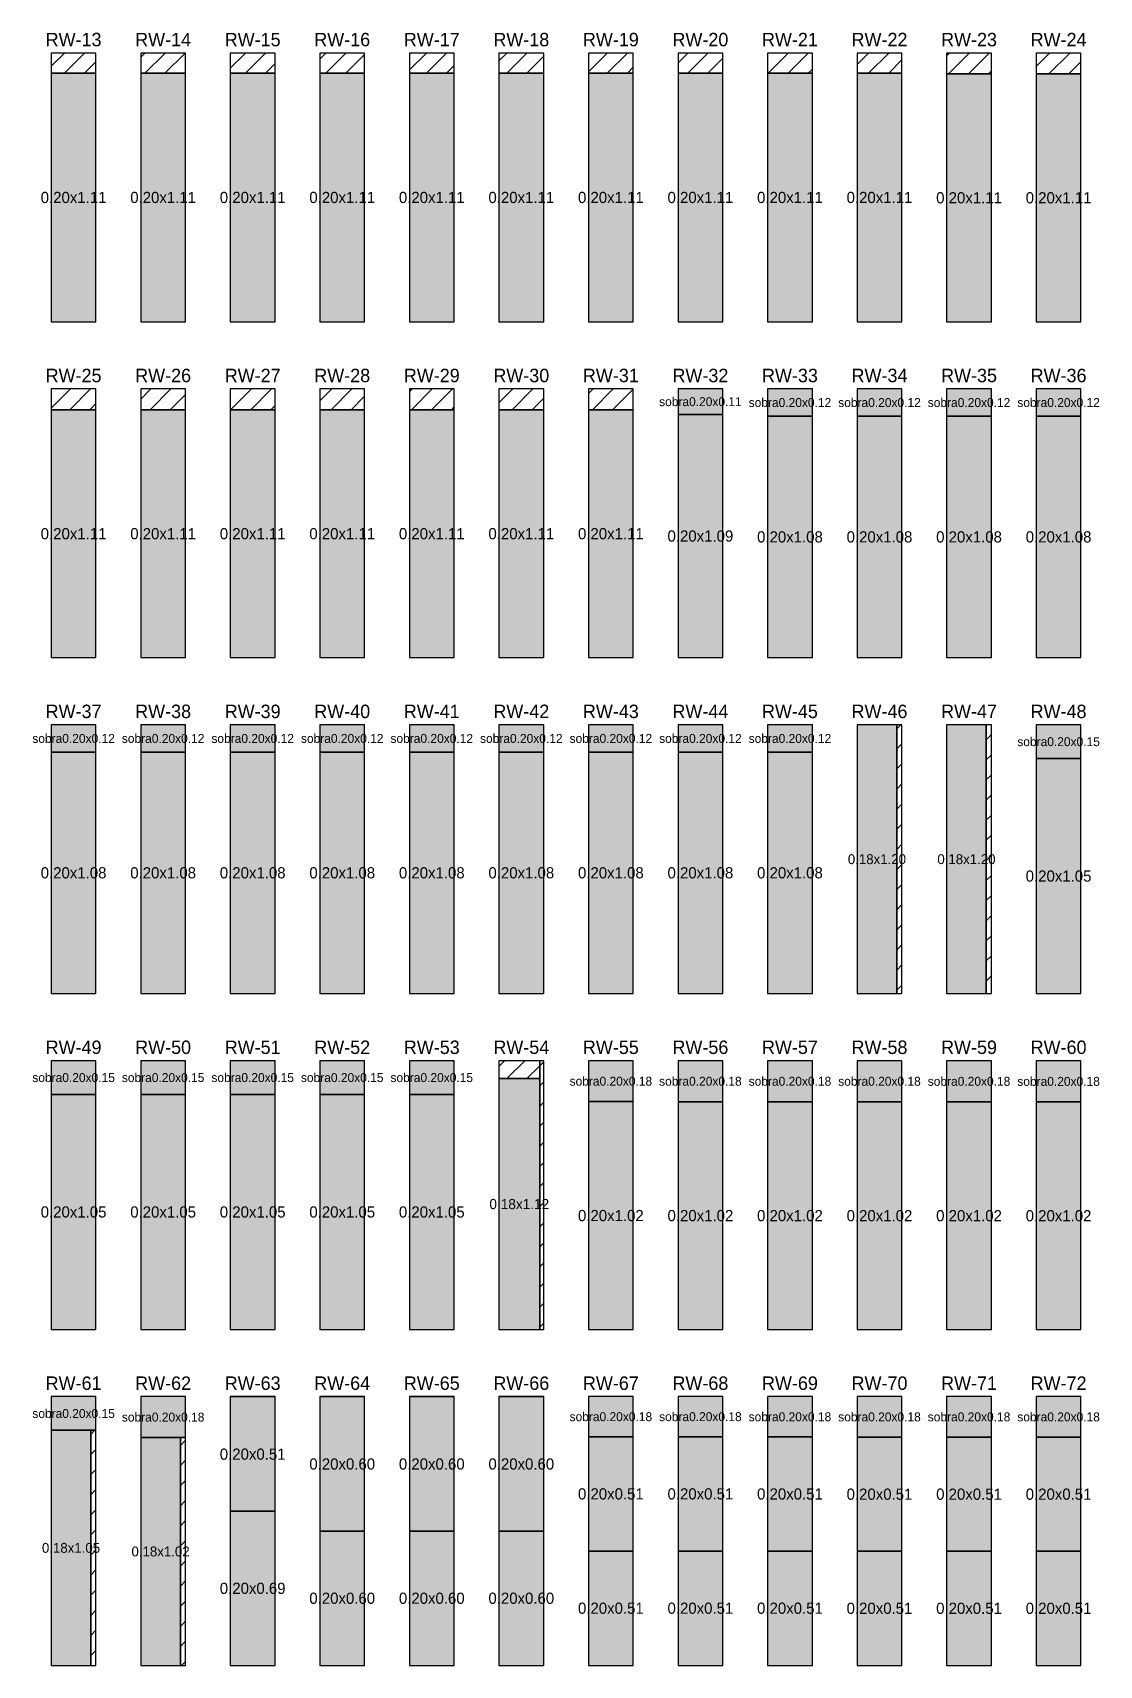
# Model space of a CAD drawing. Header units: metres. Extents: x -0.1 to 11.2, y -28.4 to 0.4.
# Drawn here: x -0.08 to 4.68, y -21.96 to -14.67 of the extents above; entities that cross this region are included whole.
import ezdxf
from ezdxf.enums import TextEntityAlignment as Align

# ---------------------------------------------------------------- set-up
doc = ezdxf.new("R2010")
doc.units = ezdxf.units.M
for name, color, linetype in [('BALDOSA', 7, 'Continuous'), ('DESPERDICIO', 1, 'Continuous'), ('PIEZA', 3, 'Continuous'), ('PIEZA_TXT', 7, 'Continuous'), ('SOBRANTE', 2, 'Continuous'), ('TITULO', 5, 'Continuous')]:
    doc.layers.add(name, color=color, linetype=linetype)

msp = doc.modelspace()

# ---------------------------------------------------------------- hatches: boundary and pattern name
at = {"layer": 'DESPERDICIO'}
h = msp.add_hatch(dxfattribs=at)
h.set_pattern_fill('ANSI31', scale=0.02)
h.paths.add_polyline_path([(0, -14.8479), (0.2, -14.8479), (0.2, -14.758), (0, -14.758)])
h = msp.add_hatch(dxfattribs=at)
h.set_pattern_fill('ANSI31', scale=0.02)
h.paths.add_polyline_path([(0.4, -14.8479), (0.6, -14.8479), (0.6, -14.758), (0.4, -14.758)])
h = msp.add_hatch(dxfattribs=at)
h.set_pattern_fill('ANSI31', scale=0.02)
h.paths.add_polyline_path([(0.8, -14.8479), (1, -14.8479), (1, -14.758), (0.8, -14.758)])
h = msp.add_hatch(dxfattribs=at)
h.set_pattern_fill('ANSI31', scale=0.02)
h.paths.add_polyline_path([(1.2, -14.8479), (1.4, -14.8479), (1.4, -14.758), (1.2, -14.758)])
h = msp.add_hatch(dxfattribs=at)
h.set_pattern_fill('ANSI31', scale=0.02)
h.paths.add_polyline_path([(1.6, -14.8479), (1.8, -14.8479), (1.8, -14.758), (1.6, -14.758)])
h = msp.add_hatch(dxfattribs=at)
h.set_pattern_fill('ANSI31', scale=0.02)
h.paths.add_polyline_path([(2, -14.8479), (2.2, -14.8479), (2.2, -14.758), (2, -14.758)])
h = msp.add_hatch(dxfattribs=at)
h.set_pattern_fill('ANSI31', scale=0.02)
h.paths.add_polyline_path([(2.4, -14.8479), (2.6, -14.8479), (2.6, -14.758), (2.4, -14.758)])
h = msp.add_hatch(dxfattribs=at)
h.set_pattern_fill('ANSI31', scale=0.02)
h.paths.add_polyline_path([(2.8, -14.8479), (3, -14.8479), (3, -14.758), (2.8, -14.758)])
h = msp.add_hatch(dxfattribs=at)
h.set_pattern_fill('ANSI31', scale=0.02)
h.paths.add_polyline_path([(3.2, -14.8479), (3.4, -14.8479), (3.4, -14.758), (3.2, -14.758)])
h = msp.add_hatch(dxfattribs=at)
h.set_pattern_fill('ANSI31', scale=0.02)
h.paths.add_polyline_path([(3.6, -14.848), (3.8, -14.848), (3.8, -14.758), (3.6, -14.758)])
h = msp.add_hatch(dxfattribs=at)
h.set_pattern_fill('ANSI31', scale=0.02)
h.paths.add_polyline_path([(4, -14.851), (4.2, -14.851), (4.2, -14.758), (4, -14.758)])
h = msp.add_hatch(dxfattribs=at)
h.set_pattern_fill('ANSI31', scale=0.02)
h.paths.add_polyline_path([(4.4, -14.851), (4.6, -14.851), (4.6, -14.758), (4.4, -14.758)])
h = msp.add_hatch(dxfattribs=at)
h.set_pattern_fill('ANSI31', scale=0.02)
h.paths.add_polyline_path([(0, -16.351), (0.2, -16.351), (0.2, -16.258), (0, -16.258)])
h = msp.add_hatch(dxfattribs=at)
h.set_pattern_fill('ANSI31', scale=0.02)
h.paths.add_polyline_path([(0.4, -16.351), (0.6, -16.351), (0.6, -16.258), (0.4, -16.258)])
h = msp.add_hatch(dxfattribs=at)
h.set_pattern_fill('ANSI31', scale=0.02)
h.paths.add_polyline_path([(0.8, -16.351), (1, -16.351), (1, -16.258), (0.8, -16.258)])
h = msp.add_hatch(dxfattribs=at)
h.set_pattern_fill('ANSI31', scale=0.02)
h.paths.add_polyline_path([(1.2, -16.351), (1.4, -16.351), (1.4, -16.258), (1.2, -16.258)])
h = msp.add_hatch(dxfattribs=at)
h.set_pattern_fill('ANSI31', scale=0.02)
h.paths.add_polyline_path([(1.6, -16.351), (1.8, -16.351), (1.8, -16.258), (1.6, -16.258)])
h = msp.add_hatch(dxfattribs=at)
h.set_pattern_fill('ANSI31', scale=0.02)
h.paths.add_polyline_path([(2, -16.351), (2.2, -16.351), (2.2, -16.258), (2, -16.258)])
h = msp.add_hatch(dxfattribs=at)
h.set_pattern_fill('ANSI31', scale=0.02)
h.paths.add_polyline_path([(2.4, -16.351), (2.6, -16.351), (2.6, -16.258), (2.4, -16.258)])
h = msp.add_hatch(dxfattribs=at)
h.set_pattern_fill('ANSI31', scale=0.02)
h.paths.add_polyline_path([(3.777, -18.958), (3.8, -18.958), (3.8, -17.758), (3.777, -17.758)])
h = msp.add_hatch(dxfattribs=at)
h.set_pattern_fill('ANSI31', scale=0.02)
h.paths.add_polyline_path([(4.177, -18.958), (4.2, -18.958), (4.2, -17.758), (4.177, -17.758)])
h = msp.add_hatch(dxfattribs=at)
h.set_pattern_fill('ANSI31', scale=0.02)
h.paths.add_polyline_path([(2, -19.338), (2.182, -19.338), (2.182, -19.258), (2, -19.258)])
h = msp.add_hatch(dxfattribs=at)
h.set_pattern_fill('ANSI31', scale=0.02)
h.paths.add_polyline_path([(2.182, -20.458), (2.2, -20.458), (2.2, -19.258), (2.182, -19.258)])
h = msp.add_hatch(dxfattribs=at)
h.set_pattern_fill('ANSI31', scale=0.02)
h.paths.add_polyline_path([(0.177, -21.958), (0.2, -21.958), (0.2, -20.9085), (0.177, -20.9085)])
h = msp.add_hatch(dxfattribs=at)
h.set_pattern_fill('ANSI31', scale=0.02)
h.paths.add_polyline_path([(0.577, -21.958), (0.6, -21.958), (0.6, -20.9407), (0.577, -20.9407)])
at = {"layer": 'PIEZA'}
h = msp.add_hatch(color=3, dxfattribs=at)
h.dxf.hatch_style = 1
h.paths.add_polyline_path([(0, -15.958), (0.2, -15.958), (0.2, -14.8479), (0, -14.8479)])
h = msp.add_hatch(color=3, dxfattribs=at)
h.dxf.hatch_style = 1
h.paths.add_polyline_path([(0.4, -15.958), (0.6, -15.958), (0.6, -14.8479), (0.4, -14.8479)])
h = msp.add_hatch(color=3, dxfattribs=at)
h.dxf.hatch_style = 1
h.paths.add_polyline_path([(0.8, -15.958), (1, -15.958), (1, -14.8479), (0.8, -14.8479)])
h = msp.add_hatch(color=3, dxfattribs=at)
h.dxf.hatch_style = 1
h.paths.add_polyline_path([(1.2, -15.958), (1.4, -15.958), (1.4, -14.8479), (1.2, -14.8479)])
h = msp.add_hatch(color=3, dxfattribs=at)
h.dxf.hatch_style = 1
h.paths.add_polyline_path([(1.6, -15.958), (1.8, -15.958), (1.8, -14.8479), (1.6, -14.8479)])
h = msp.add_hatch(color=3, dxfattribs=at)
h.dxf.hatch_style = 1
h.paths.add_polyline_path([(2, -15.958), (2.2, -15.958), (2.2, -14.8479), (2, -14.8479)])
h = msp.add_hatch(color=3, dxfattribs=at)
h.dxf.hatch_style = 1
h.paths.add_polyline_path([(2.4, -15.958), (2.6, -15.958), (2.6, -14.8479), (2.4, -14.8479)])
h = msp.add_hatch(color=3, dxfattribs=at)
h.dxf.hatch_style = 1
h.paths.add_polyline_path([(2.8, -15.958), (3, -15.958), (3, -14.8479), (2.8, -14.8479)])
h = msp.add_hatch(color=3, dxfattribs=at)
h.dxf.hatch_style = 1
h.paths.add_polyline_path([(3.2, -15.958), (3.4, -15.958), (3.4, -14.8479), (3.2, -14.8479)])
h = msp.add_hatch(color=3, dxfattribs=at)
h.dxf.hatch_style = 1
h.paths.add_polyline_path([(3.6, -15.958), (3.8, -15.958), (3.8, -14.848), (3.6, -14.848)])
h = msp.add_hatch(color=3, dxfattribs=at)
h.dxf.hatch_style = 1
h.paths.add_polyline_path([(4, -15.958), (4.2, -15.958), (4.2, -14.851), (4, -14.851)])
h = msp.add_hatch(color=3, dxfattribs=at)
h.dxf.hatch_style = 1
h.paths.add_polyline_path([(4.4, -15.958), (4.6, -15.958), (4.6, -14.851), (4.4, -14.851)])
h = msp.add_hatch(color=3, dxfattribs=at)
h.dxf.hatch_style = 1
h.paths.add_polyline_path([(0, -17.458), (0.2, -17.458), (0.2, -16.351), (0, -16.351)])
h = msp.add_hatch(color=3, dxfattribs=at)
h.dxf.hatch_style = 1
h.paths.add_polyline_path([(0.4, -17.458), (0.6, -17.458), (0.6, -16.351), (0.4, -16.351)])
h = msp.add_hatch(color=3, dxfattribs=at)
h.dxf.hatch_style = 1
h.paths.add_polyline_path([(0.8, -17.458), (1, -17.458), (1, -16.351), (0.8, -16.351)])
h = msp.add_hatch(color=3, dxfattribs=at)
h.dxf.hatch_style = 1
h.paths.add_polyline_path([(1.2, -17.458), (1.4, -17.458), (1.4, -16.351), (1.2, -16.351)])
h = msp.add_hatch(color=3, dxfattribs=at)
h.dxf.hatch_style = 1
h.paths.add_polyline_path([(1.6, -17.458), (1.8, -17.458), (1.8, -16.351), (1.6, -16.351)])
h = msp.add_hatch(color=3, dxfattribs=at)
h.dxf.hatch_style = 1
h.paths.add_polyline_path([(2, -17.458), (2.2, -17.458), (2.2, -16.351), (2, -16.351)])
h = msp.add_hatch(color=3, dxfattribs=at)
h.dxf.hatch_style = 1
h.paths.add_polyline_path([(2.4, -17.458), (2.6, -17.458), (2.6, -16.351), (2.4, -16.351)])
h = msp.add_hatch(color=3, dxfattribs=at)
h.dxf.hatch_style = 1
h.paths.add_polyline_path([(2.8, -17.458), (3, -17.458), (3, -16.372), (2.8, -16.372)])
h = msp.add_hatch(color=3, dxfattribs=at)
h.dxf.hatch_style = 1
h.paths.add_polyline_path([(3.2, -17.458), (3.4, -17.458), (3.4, -16.3796), (3.2, -16.3796)])
h = msp.add_hatch(color=3, dxfattribs=at)
h.dxf.hatch_style = 1
h.paths.add_polyline_path([(3.6, -17.458), (3.8, -17.458), (3.8, -16.3796), (3.6, -16.3796)])
h = msp.add_hatch(color=3, dxfattribs=at)
h.dxf.hatch_style = 1
h.paths.add_polyline_path([(4, -17.458), (4.2, -17.458), (4.2, -16.3796), (4, -16.3796)])
h = msp.add_hatch(color=3, dxfattribs=at)
h.dxf.hatch_style = 1
h.paths.add_polyline_path([(4.4, -17.458), (4.6, -17.458), (4.6, -16.3796), (4.4, -16.3796)])
h = msp.add_hatch(color=3, dxfattribs=at)
h.dxf.hatch_style = 1
h.paths.add_polyline_path([(3.6, -18.958), (3.777, -18.958), (3.777, -17.758), (3.6, -17.758)])
h = msp.add_hatch(color=3, dxfattribs=at)
h.dxf.hatch_style = 1
h.paths.add_polyline_path([(4, -18.958), (4.177, -18.958), (4.177, -17.758), (4, -17.758)])
h = msp.add_hatch(color=3, dxfattribs=at)
h.dxf.hatch_style = 1
h.paths.add_polyline_path([(0, -18.958), (0.2, -18.958), (0.2, -17.8796), (0, -17.8796)])
h = msp.add_hatch(color=3, dxfattribs=at)
h.dxf.hatch_style = 1
h.paths.add_polyline_path([(0.4, -18.958), (0.6, -18.958), (0.6, -17.8796), (0.4, -17.8796)])
h = msp.add_hatch(color=3, dxfattribs=at)
h.dxf.hatch_style = 1
h.paths.add_polyline_path([(0.8, -18.958), (1, -18.958), (1, -17.8796), (0.8, -17.8796)])
h = msp.add_hatch(color=3, dxfattribs=at)
h.dxf.hatch_style = 1
h.paths.add_polyline_path([(1.2, -18.958), (1.4, -18.958), (1.4, -17.8796), (1.2, -17.8796)])
h = msp.add_hatch(color=3, dxfattribs=at)
h.dxf.hatch_style = 1
h.paths.add_polyline_path([(1.6, -18.958), (1.8, -18.958), (1.8, -17.8796), (1.6, -17.8796)])
h = msp.add_hatch(color=3, dxfattribs=at)
h.dxf.hatch_style = 1
h.paths.add_polyline_path([(2, -18.958), (2.2, -18.958), (2.2, -17.8796), (2, -17.8796)])
h = msp.add_hatch(color=3, dxfattribs=at)
h.dxf.hatch_style = 1
h.paths.add_polyline_path([(2.4, -18.958), (2.6, -18.958), (2.6, -17.8796), (2.4, -17.8796)])
h = msp.add_hatch(color=3, dxfattribs=at)
h.dxf.hatch_style = 1
h.paths.add_polyline_path([(2.8, -18.958), (3, -18.958), (3, -17.8796), (2.8, -17.8796)])
h = msp.add_hatch(color=3, dxfattribs=at)
h.dxf.hatch_style = 1
h.paths.add_polyline_path([(3.2, -18.958), (3.4, -18.958), (3.4, -17.8796), (3.2, -17.8796)])
h = msp.add_hatch(color=3, dxfattribs=at)
h.dxf.hatch_style = 1
h.paths.add_polyline_path([(4.4, -18.958), (4.6, -18.958), (4.6, -17.9085), (4.4, -17.9085)])
h = msp.add_hatch(color=3, dxfattribs=at)
h.dxf.hatch_style = 1
h.paths.add_polyline_path([(2, -20.458), (2.182, -20.458), (2.182, -19.338), (2, -19.338)])
h = msp.add_hatch(color=3, dxfattribs=at)
h.dxf.hatch_style = 1
h.paths.add_polyline_path([(0, -20.458), (0.2, -20.458), (0.2, -19.4085), (0, -19.4085)])
h = msp.add_hatch(color=3, dxfattribs=at)
h.dxf.hatch_style = 1
h.paths.add_polyline_path([(0.4, -20.458), (0.6, -20.458), (0.6, -19.4085), (0.4, -19.4085)])
h = msp.add_hatch(color=3, dxfattribs=at)
h.dxf.hatch_style = 1
h.paths.add_polyline_path([(0.8, -20.458), (1, -20.458), (1, -19.4085), (0.8, -19.4085)])
h = msp.add_hatch(color=3, dxfattribs=at)
h.dxf.hatch_style = 1
h.paths.add_polyline_path([(1.2, -20.458), (1.4, -20.458), (1.4, -19.4085), (1.2, -19.4085)])
h = msp.add_hatch(color=3, dxfattribs=at)
h.dxf.hatch_style = 1
h.paths.add_polyline_path([(1.6, -20.458), (1.8, -20.458), (1.8, -19.4085), (1.6, -19.4085)])
h = msp.add_hatch(color=3, dxfattribs=at)
h.dxf.hatch_style = 1
h.paths.add_polyline_path([(2.4, -20.458), (2.6, -20.458), (2.6, -19.4408), (2.4, -19.4408)])
h = msp.add_hatch(color=3, dxfattribs=at)
h.dxf.hatch_style = 1
h.paths.add_polyline_path([(2.8, -20.458), (3, -20.458), (3, -19.4411), (2.8, -19.4411)])
h = msp.add_hatch(color=3, dxfattribs=at)
h.dxf.hatch_style = 1
h.paths.add_polyline_path([(3.2, -20.458), (3.4, -20.458), (3.4, -19.4414), (3.2, -19.4414)])
h = msp.add_hatch(color=3, dxfattribs=at)
h.dxf.hatch_style = 1
h.paths.add_polyline_path([(3.6, -20.458), (3.8, -20.458), (3.8, -19.4417), (3.6, -19.4417)])
h = msp.add_hatch(color=3, dxfattribs=at)
h.dxf.hatch_style = 1
h.paths.add_polyline_path([(4, -20.458), (4.2, -20.458), (4.2, -19.442), (4, -19.442)])
h = msp.add_hatch(color=3, dxfattribs=at)
h.dxf.hatch_style = 1
h.paths.add_polyline_path([(4.4, -20.458), (4.6, -20.458), (4.6, -19.4423), (4.4, -19.4423)])
h = msp.add_hatch(color=3, dxfattribs=at)
h.dxf.hatch_style = 1
h.paths.add_polyline_path([(0.8, -21.27), (1, -21.27), (1, -20.7595), (0.8, -20.7595)])
h = msp.add_hatch(color=3, dxfattribs=at)
h.dxf.hatch_style = 1
h.paths.add_polyline_path([(1.2, -21.3585), (1.4, -21.3585), (1.4, -20.759), (1.2, -20.759)])
h = msp.add_hatch(color=3, dxfattribs=at)
h.dxf.hatch_style = 1
h.paths.add_polyline_path([(1.6, -21.3585), (1.8, -21.3585), (1.8, -20.759), (1.6, -20.759)])
h = msp.add_hatch(color=3, dxfattribs=at)
h.dxf.hatch_style = 1
h.paths.add_polyline_path([(2, -21.3585), (2.2, -21.3585), (2.2, -20.759), (2, -20.759)])
h = msp.add_hatch(color=3, dxfattribs=at)
h.dxf.hatch_style = 1
h.paths.add_polyline_path([(0, -21.958), (0.177, -21.958), (0.177, -20.9085), (0, -20.9085)])
h = msp.add_hatch(color=3, dxfattribs=at)
h.dxf.hatch_style = 1
h.paths.add_polyline_path([(0.4, -21.958), (0.577, -21.958), (0.577, -20.9407), (0.4, -20.9407)])
h = msp.add_hatch(color=3, dxfattribs=at)
h.dxf.hatch_style = 1
h.paths.add_polyline_path([(2.4, -21.4475), (2.6, -21.4475), (2.6, -20.937), (2.4, -20.937)])
h = msp.add_hatch(color=3, dxfattribs=at)
h.dxf.hatch_style = 1
h.paths.add_polyline_path([(2.8, -21.4475), (3, -21.4475), (3, -20.937), (2.8, -20.937)])
h = msp.add_hatch(color=3, dxfattribs=at)
h.dxf.hatch_style = 1
h.paths.add_polyline_path([(3.2, -21.4475), (3.4, -21.4475), (3.4, -20.9379), (3.2, -20.9379)])
h = msp.add_hatch(color=3, dxfattribs=at)
h.dxf.hatch_style = 1
h.paths.add_polyline_path([(3.6, -21.4484), (3.8, -21.4484), (3.8, -20.9388), (3.6, -20.9388)])
h = msp.add_hatch(color=3, dxfattribs=at)
h.dxf.hatch_style = 1
h.paths.add_polyline_path([(4, -21.4484), (4.2, -21.4484), (4.2, -20.9388), (4, -20.9388)])
h = msp.add_hatch(color=3, dxfattribs=at)
h.dxf.hatch_style = 1
h.paths.add_polyline_path([(4.4, -21.4484), (4.6, -21.4484), (4.6, -20.9388), (4.4, -20.9388)])
h = msp.add_hatch(color=3, dxfattribs=at)
h.dxf.hatch_style = 1
h.paths.add_polyline_path([(0.8, -21.958), (1, -21.958), (1, -21.27), (0.8, -21.27)])
h = msp.add_hatch(color=3, dxfattribs=at)
h.dxf.hatch_style = 1
h.paths.add_polyline_path([(1.2, -21.958), (1.4, -21.958), (1.4, -21.3585), (1.2, -21.3585)])
h = msp.add_hatch(color=3, dxfattribs=at)
h.dxf.hatch_style = 1
h.paths.add_polyline_path([(1.6, -21.958), (1.8, -21.958), (1.8, -21.3585), (1.6, -21.3585)])
h = msp.add_hatch(color=3, dxfattribs=at)
h.dxf.hatch_style = 1
h.paths.add_polyline_path([(2, -21.958), (2.2, -21.958), (2.2, -21.3585), (2, -21.3585)])
h = msp.add_hatch(color=3, dxfattribs=at)
h.dxf.hatch_style = 1
h.paths.add_polyline_path([(2.4, -21.958), (2.6, -21.958), (2.6, -21.4475), (2.4, -21.4475)])
h = msp.add_hatch(color=3, dxfattribs=at)
h.dxf.hatch_style = 1
h.paths.add_polyline_path([(2.8, -21.958), (3, -21.958), (3, -21.4475), (2.8, -21.4475)])
h = msp.add_hatch(color=3, dxfattribs=at)
h.dxf.hatch_style = 1
h.paths.add_polyline_path([(3.2, -21.958), (3.4, -21.958), (3.4, -21.4475), (3.2, -21.4475)])
h = msp.add_hatch(color=3, dxfattribs=at)
h.dxf.hatch_style = 1
h.paths.add_polyline_path([(3.6, -21.958), (3.8, -21.958), (3.8, -21.4484), (3.6, -21.4484)])
h = msp.add_hatch(color=3, dxfattribs=at)
h.dxf.hatch_style = 1
h.paths.add_polyline_path([(4, -21.958), (4.2, -21.958), (4.2, -21.4484), (4, -21.4484)])
h = msp.add_hatch(color=3, dxfattribs=at)
h.dxf.hatch_style = 1
h.paths.add_polyline_path([(4.4, -21.958), (4.6, -21.958), (4.6, -21.4484), (4.4, -21.4484)])
at = {"layer": 'SOBRANTE'}
h = msp.add_hatch(color=2, dxfattribs=at)
h.dxf.hatch_style = 1
h.paths.add_polyline_path([(2.8, -16.372), (3, -16.372), (3, -16.258), (2.8, -16.258)])
h = msp.add_hatch(color=2, dxfattribs=at)
h.dxf.hatch_style = 1
h.paths.add_polyline_path([(3.2, -16.3796), (3.4, -16.3796), (3.4, -16.258), (3.2, -16.258)])
h = msp.add_hatch(color=2, dxfattribs=at)
h.dxf.hatch_style = 1
h.paths.add_polyline_path([(3.6, -16.3796), (3.8, -16.3796), (3.8, -16.258), (3.6, -16.258)])
h = msp.add_hatch(color=2, dxfattribs=at)
h.dxf.hatch_style = 1
h.paths.add_polyline_path([(4, -16.3796), (4.2, -16.3796), (4.2, -16.258), (4, -16.258)])
h = msp.add_hatch(color=2, dxfattribs=at)
h.dxf.hatch_style = 1
h.paths.add_polyline_path([(4.4, -16.3796), (4.6, -16.3796), (4.6, -16.258), (4.4, -16.258)])
h = msp.add_hatch(color=2, dxfattribs=at)
h.dxf.hatch_style = 1
h.paths.add_polyline_path([(0, -17.8796), (0.2, -17.8796), (0.2, -17.758), (0, -17.758)])
h = msp.add_hatch(color=2, dxfattribs=at)
h.dxf.hatch_style = 1
h.paths.add_polyline_path([(0.4, -17.8796), (0.6, -17.8796), (0.6, -17.758), (0.4, -17.758)])
h = msp.add_hatch(color=2, dxfattribs=at)
h.dxf.hatch_style = 1
h.paths.add_polyline_path([(0.8, -17.8796), (1, -17.8796), (1, -17.758), (0.8, -17.758)])
h = msp.add_hatch(color=2, dxfattribs=at)
h.dxf.hatch_style = 1
h.paths.add_polyline_path([(1.2, -17.8796), (1.4, -17.8796), (1.4, -17.758), (1.2, -17.758)])
h = msp.add_hatch(color=2, dxfattribs=at)
h.dxf.hatch_style = 1
h.paths.add_polyline_path([(1.6, -17.8796), (1.8, -17.8796), (1.8, -17.758), (1.6, -17.758)])
h = msp.add_hatch(color=2, dxfattribs=at)
h.dxf.hatch_style = 1
h.paths.add_polyline_path([(2, -17.8796), (2.2, -17.8796), (2.2, -17.758), (2, -17.758)])
h = msp.add_hatch(color=2, dxfattribs=at)
h.dxf.hatch_style = 1
h.paths.add_polyline_path([(2.4, -17.8796), (2.6, -17.8796), (2.6, -17.758), (2.4, -17.758)])
h = msp.add_hatch(color=2, dxfattribs=at)
h.dxf.hatch_style = 1
h.paths.add_polyline_path([(2.8, -17.8796), (3, -17.8796), (3, -17.758), (2.8, -17.758)])
h = msp.add_hatch(color=2, dxfattribs=at)
h.dxf.hatch_style = 1
h.paths.add_polyline_path([(3.2, -17.8796), (3.4, -17.8796), (3.4, -17.758), (3.2, -17.758)])
h = msp.add_hatch(color=2, dxfattribs=at)
h.dxf.hatch_style = 1
h.paths.add_polyline_path([(4.4, -17.9085), (4.6, -17.9085), (4.6, -17.758), (4.4, -17.758)])
h = msp.add_hatch(color=2, dxfattribs=at)
h.dxf.hatch_style = 1
h.paths.add_polyline_path([(0, -19.4085), (0.2, -19.4085), (0.2, -19.258), (0, -19.258)])
h = msp.add_hatch(color=2, dxfattribs=at)
h.dxf.hatch_style = 1
h.paths.add_polyline_path([(0.4, -19.4085), (0.6, -19.4085), (0.6, -19.258), (0.4, -19.258)])
h = msp.add_hatch(color=2, dxfattribs=at)
h.dxf.hatch_style = 1
h.paths.add_polyline_path([(0.8, -19.4085), (1, -19.4085), (1, -19.258), (0.8, -19.258)])
h = msp.add_hatch(color=2, dxfattribs=at)
h.dxf.hatch_style = 1
h.paths.add_polyline_path([(1.2, -19.4085), (1.4, -19.4085), (1.4, -19.258), (1.2, -19.258)])
h = msp.add_hatch(color=2, dxfattribs=at)
h.dxf.hatch_style = 1
h.paths.add_polyline_path([(1.6, -19.4085), (1.8, -19.4085), (1.8, -19.258), (1.6, -19.258)])
h = msp.add_hatch(color=2, dxfattribs=at)
h.dxf.hatch_style = 1
h.paths.add_polyline_path([(2.4, -19.4408), (2.6, -19.4408), (2.6, -19.258), (2.4, -19.258)])
h = msp.add_hatch(color=2, dxfattribs=at)
h.dxf.hatch_style = 1
h.paths.add_polyline_path([(2.8, -19.4411), (3, -19.4411), (3, -19.258), (2.8, -19.258)])
h = msp.add_hatch(color=2, dxfattribs=at)
h.dxf.hatch_style = 1
h.paths.add_polyline_path([(3.2, -19.4414), (3.4, -19.4414), (3.4, -19.258), (3.2, -19.258)])
h = msp.add_hatch(color=2, dxfattribs=at)
h.dxf.hatch_style = 1
h.paths.add_polyline_path([(3.6, -19.4417), (3.8, -19.4417), (3.8, -19.258), (3.6, -19.258)])
h = msp.add_hatch(color=2, dxfattribs=at)
h.dxf.hatch_style = 1
h.paths.add_polyline_path([(4, -19.442), (4.2, -19.442), (4.2, -19.258), (4, -19.258)])
h = msp.add_hatch(color=2, dxfattribs=at)
h.dxf.hatch_style = 1
h.paths.add_polyline_path([(4.4, -19.4423), (4.6, -19.4423), (4.6, -19.258), (4.4, -19.258)])
h = msp.add_hatch(color=2, dxfattribs=at)
h.dxf.hatch_style = 1
h.paths.add_polyline_path([(0, -20.9085), (0.2, -20.9085), (0.2, -20.758), (0, -20.758)])
h = msp.add_hatch(color=2, dxfattribs=at)
h.dxf.hatch_style = 1
h.paths.add_polyline_path([(0.4, -20.9407), (0.6, -20.9407), (0.6, -20.758), (0.4, -20.758)])
h = msp.add_hatch(color=2, dxfattribs=at)
h.dxf.hatch_style = 1
h.paths.add_polyline_path([(2.4, -20.937), (2.6, -20.937), (2.6, -20.758), (2.4, -20.758)])
h = msp.add_hatch(color=2, dxfattribs=at)
h.dxf.hatch_style = 1
h.paths.add_polyline_path([(2.8, -20.937), (3, -20.937), (3, -20.758), (2.8, -20.758)])
h = msp.add_hatch(color=2, dxfattribs=at)
h.dxf.hatch_style = 1
h.paths.add_polyline_path([(3.2, -20.9379), (3.4, -20.9379), (3.4, -20.758), (3.2, -20.758)])
h = msp.add_hatch(color=2, dxfattribs=at)
h.dxf.hatch_style = 1
h.paths.add_polyline_path([(3.6, -20.9388), (3.8, -20.9388), (3.8, -20.758), (3.6, -20.758)])
h = msp.add_hatch(color=2, dxfattribs=at)
h.dxf.hatch_style = 1
h.paths.add_polyline_path([(4, -20.9388), (4.2, -20.9388), (4.2, -20.758), (4, -20.758)])
h = msp.add_hatch(color=2, dxfattribs=at)
h.dxf.hatch_style = 1
h.paths.add_polyline_path([(4.4, -20.9388), (4.6, -20.9388), (4.6, -20.758), (4.4, -20.758)])

# ---------------------------------------------------------------- linework, layer by layer
at = {"layer": 'BALDOSA'}
for points in [[(0, -15.958), (0.2, -15.958), (0.2, -14.758), (0, -14.758)], [(0.4, -15.958), (0.6, -15.958), (0.6, -14.758), (0.4, -14.758)], [(0.8, -15.958), (1, -15.958), (1, -14.758), (0.8, -14.758)], [(1.2, -15.958), (1.4, -15.958), (1.4, -14.758), (1.2, -14.758)], [(1.6, -15.958), (1.8, -15.958), (1.8, -14.758), (1.6, -14.758)], [(2, -15.958), (2.2, -15.958), (2.2, -14.758), (2, -14.758)], [(2.4, -15.958), (2.6, -15.958), (2.6, -14.758), (2.4, -14.758)], [(2.8, -15.958), (3, -15.958), (3, -14.758), (2.8, -14.758)], [(3.2, -15.958), (3.4, -15.958), (3.4, -14.758), (3.2, -14.758)], [(3.6, -15.958), (3.8, -15.958), (3.8, -14.758), (3.6, -14.758)], [(4, -15.958), (4.2, -15.958), (4.2, -14.758), (4, -14.758)], [(4.4, -15.958), (4.6, -15.958), (4.6, -14.758), (4.4, -14.758)], [(0, -17.458), (0.2, -17.458), (0.2, -16.258), (0, -16.258)], [(0.4, -17.458), (0.6, -17.458), (0.6, -16.258), (0.4, -16.258)], [(0.8, -17.458), (1, -17.458), (1, -16.258), (0.8, -16.258)], [(1.2, -17.458), (1.4, -17.458), (1.4, -16.258), (1.2, -16.258)], [(1.6, -17.458), (1.8, -17.458), (1.8, -16.258), (1.6, -16.258)], [(2, -17.458), (2.2, -17.458), (2.2, -16.258), (2, -16.258)], [(2.4, -17.458), (2.6, -17.458), (2.6, -16.258), (2.4, -16.258)], [(2.8, -17.458), (3, -17.458), (3, -16.258), (2.8, -16.258)], [(3.2, -17.458), (3.4, -17.458), (3.4, -16.258), (3.2, -16.258)], [(3.6, -17.458), (3.8, -17.458), (3.8, -16.258), (3.6, -16.258)], [(4, -17.458), (4.2, -17.458), (4.2, -16.258), (4, -16.258)], [(4.4, -17.458), (4.6, -17.458), (4.6, -16.258), (4.4, -16.258)], [(0, -18.958), (0.2, -18.958), (0.2, -17.758), (0, -17.758)], [(0.4, -18.958), (0.6, -18.958), (0.6, -17.758), (0.4, -17.758)], [(0.8, -18.958), (1, -18.958), (1, -17.758), (0.8, -17.758)], [(1.2, -18.958), (1.4, -18.958), (1.4, -17.758), (1.2, -17.758)], [(1.6, -18.958), (1.8, -18.958), (1.8, -17.758), (1.6, -17.758)], [(2, -18.958), (2.2, -18.958), (2.2, -17.758), (2, -17.758)], [(2.4, -18.958), (2.6, -18.958), (2.6, -17.758), (2.4, -17.758)], [(2.8, -18.958), (3, -18.958), (3, -17.758), (2.8, -17.758)], [(3.2, -18.958), (3.4, -18.958), (3.4, -17.758), (3.2, -17.758)], [(3.6, -18.958), (3.8, -18.958), (3.8, -17.758), (3.6, -17.758)], [(4, -18.958), (4.2, -18.958), (4.2, -17.758), (4, -17.758)], [(4.4, -18.958), (4.6, -18.958), (4.6, -17.758), (4.4, -17.758)], [(0, -20.458), (0.2, -20.458), (0.2, -19.258), (0, -19.258)], [(0.4, -20.458), (0.6, -20.458), (0.6, -19.258), (0.4, -19.258)], [(0.8, -20.458), (1, -20.458), (1, -19.258), (0.8, -19.258)], [(1.2, -20.458), (1.4, -20.458), (1.4, -19.258), (1.2, -19.258)], [(1.6, -20.458), (1.8, -20.458), (1.8, -19.258), (1.6, -19.258)], [(2, -20.458), (2.2, -20.458), (2.2, -19.258), (2, -19.258)], [(2.4, -20.458), (2.6, -20.458), (2.6, -19.258), (2.4, -19.258)], [(2.8, -20.458), (3, -20.458), (3, -19.258), (2.8, -19.258)], [(3.2, -20.458), (3.4, -20.458), (3.4, -19.258), (3.2, -19.258)], [(3.6, -20.458), (3.8, -20.458), (3.8, -19.258), (3.6, -19.258)], [(4, -20.458), (4.2, -20.458), (4.2, -19.258), (4, -19.258)], [(4.4, -20.458), (4.6, -20.458), (4.6, -19.258), (4.4, -19.258)], [(0, -21.958), (0.2, -21.958), (0.2, -20.758), (0, -20.758)], [(0.4, -21.958), (0.6, -21.958), (0.6, -20.758), (0.4, -20.758)], [(0.8, -21.958), (1, -21.958), (1, -20.758), (0.8, -20.758)], [(1.2, -21.958), (1.4, -21.958), (1.4, -20.758), (1.2, -20.758)], [(1.6, -21.958), (1.8, -21.958), (1.8, -20.758), (1.6, -20.758)], [(2, -21.958), (2.2, -21.958), (2.2, -20.758), (2, -20.758)], [(2.4, -21.958), (2.6, -21.958), (2.6, -20.758), (2.4, -20.758)], [(2.8, -21.958), (3, -21.958), (3, -20.758), (2.8, -20.758)], [(3.2, -21.958), (3.4, -21.958), (3.4, -20.758), (3.2, -20.758)], [(3.6, -21.958), (3.8, -21.958), (3.8, -20.758), (3.6, -20.758)], [(4, -21.958), (4.2, -21.958), (4.2, -20.758), (4, -20.758)], [(4.4, -21.958), (4.6, -21.958), (4.6, -20.758), (4.4, -20.758)]]:
    msp.add_lwpolyline(points, close=True, dxfattribs=at)
at = {"layer": 'DESPERDICIO'}
for points in [[(0, -14.8479), (0.2, -14.8479), (0.2, -14.758), (0, -14.758)], [(0.4, -14.8479), (0.6, -14.8479), (0.6, -14.758), (0.4, -14.758)], [(0.8, -14.8479), (1, -14.8479), (1, -14.758), (0.8, -14.758)], [(1.2, -14.8479), (1.4, -14.8479), (1.4, -14.758), (1.2, -14.758)], [(1.6, -14.8479), (1.8, -14.8479), (1.8, -14.758), (1.6, -14.758)], [(2, -14.8479), (2.2, -14.8479), (2.2, -14.758), (2, -14.758)], [(2.4, -14.8479), (2.6, -14.8479), (2.6, -14.758), (2.4, -14.758)], [(2.8, -14.8479), (3, -14.8479), (3, -14.758), (2.8, -14.758)], [(3.2, -14.8479), (3.4, -14.8479), (3.4, -14.758), (3.2, -14.758)], [(3.6, -14.848), (3.8, -14.848), (3.8, -14.758), (3.6, -14.758)], [(4, -14.851), (4.2, -14.851), (4.2, -14.758), (4, -14.758)], [(4.4, -14.851), (4.6, -14.851), (4.6, -14.758), (4.4, -14.758)], [(0, -16.351), (0.2, -16.351), (0.2, -16.258), (0, -16.258)], [(0.4, -16.351), (0.6, -16.351), (0.6, -16.258), (0.4, -16.258)], [(0.8, -16.351), (1, -16.351), (1, -16.258), (0.8, -16.258)], [(1.2, -16.351), (1.4, -16.351), (1.4, -16.258), (1.2, -16.258)], [(1.6, -16.351), (1.8, -16.351), (1.8, -16.258), (1.6, -16.258)], [(2, -16.351), (2.2, -16.351), (2.2, -16.258), (2, -16.258)], [(2.4, -16.351), (2.6, -16.351), (2.6, -16.258), (2.4, -16.258)], [(3.777, -18.958), (3.8, -18.958), (3.8, -17.758), (3.777, -17.758)], [(4.177, -18.958), (4.2, -18.958), (4.2, -17.758), (4.177, -17.758)], [(2, -19.338), (2.182, -19.338), (2.182, -19.258), (2, -19.258)], [(2.182, -20.458), (2.2, -20.458), (2.2, -19.258), (2.182, -19.258)], [(0.177, -21.958), (0.2, -21.958), (0.2, -20.9085), (0.177, -20.9085)], [(0.577, -21.958), (0.6, -21.958), (0.6, -20.9407), (0.577, -20.9407)]]:
    msp.add_lwpolyline(points, close=True, dxfattribs=at)
at = {"layer": 'PIEZA'}
for points in [[(0, -15.958), (0.2, -15.958), (0.2, -14.8479), (0, -14.8479)], [(0.4, -15.958), (0.6, -15.958), (0.6, -14.8479), (0.4, -14.8479)], [(0.8, -15.958), (1, -15.958), (1, -14.8479), (0.8, -14.8479)], [(1.2, -15.958), (1.4, -15.958), (1.4, -14.8479), (1.2, -14.8479)], [(1.6, -15.958), (1.8, -15.958), (1.8, -14.8479), (1.6, -14.8479)], [(2, -15.958), (2.2, -15.958), (2.2, -14.8479), (2, -14.8479)], [(2.4, -15.958), (2.6, -15.958), (2.6, -14.8479), (2.4, -14.8479)], [(2.8, -15.958), (3, -15.958), (3, -14.8479), (2.8, -14.8479)], [(3.2, -15.958), (3.4, -15.958), (3.4, -14.8479), (3.2, -14.8479)], [(3.6, -15.958), (3.8, -15.958), (3.8, -14.848), (3.6, -14.848)], [(4, -15.958), (4.2, -15.958), (4.2, -14.851), (4, -14.851)], [(4.4, -15.958), (4.6, -15.958), (4.6, -14.851), (4.4, -14.851)], [(0, -17.458), (0.2, -17.458), (0.2, -16.351), (0, -16.351)], [(0.4, -17.458), (0.6, -17.458), (0.6, -16.351), (0.4, -16.351)], [(0.8, -17.458), (1, -17.458), (1, -16.351), (0.8, -16.351)], [(1.2, -17.458), (1.4, -17.458), (1.4, -16.351), (1.2, -16.351)], [(1.6, -17.458), (1.8, -17.458), (1.8, -16.351), (1.6, -16.351)], [(2, -17.458), (2.2, -17.458), (2.2, -16.351), (2, -16.351)], [(2.4, -17.458), (2.6, -17.458), (2.6, -16.351), (2.4, -16.351)], [(2.8, -17.458), (3, -17.458), (3, -16.372), (2.8, -16.372)], [(3.2, -17.458), (3.4, -17.458), (3.4, -16.3796), (3.2, -16.3796)], [(3.6, -17.458), (3.8, -17.458), (3.8, -16.3796), (3.6, -16.3796)], [(4, -17.458), (4.2, -17.458), (4.2, -16.3796), (4, -16.3796)], [(4.4, -17.458), (4.6, -17.458), (4.6, -16.3796), (4.4, -16.3796)], [(3.6, -18.958), (3.777, -18.958), (3.777, -17.758), (3.6, -17.758)], [(4, -18.958), (4.177, -18.958), (4.177, -17.758), (4, -17.758)], [(0, -18.958), (0.2, -18.958), (0.2, -17.8796), (0, -17.8796)], [(0.4, -18.958), (0.6, -18.958), (0.6, -17.8796), (0.4, -17.8796)], [(0.8, -18.958), (1, -18.958), (1, -17.8796), (0.8, -17.8796)], [(1.2, -18.958), (1.4, -18.958), (1.4, -17.8796), (1.2, -17.8796)], [(1.6, -18.958), (1.8, -18.958), (1.8, -17.8796), (1.6, -17.8796)], [(2, -18.958), (2.2, -18.958), (2.2, -17.8796), (2, -17.8796)], [(2.4, -18.958), (2.6, -18.958), (2.6, -17.8796), (2.4, -17.8796)], [(2.8, -18.958), (3, -18.958), (3, -17.8796), (2.8, -17.8796)], [(3.2, -18.958), (3.4, -18.958), (3.4, -17.8796), (3.2, -17.8796)], [(4.4, -18.958), (4.6, -18.958), (4.6, -17.9085), (4.4, -17.9085)], [(2, -20.458), (2.182, -20.458), (2.182, -19.338), (2, -19.338)], [(0, -20.458), (0.2, -20.458), (0.2, -19.4085), (0, -19.4085)], [(0.4, -20.458), (0.6, -20.458), (0.6, -19.4085), (0.4, -19.4085)], [(0.8, -20.458), (1, -20.458), (1, -19.4085), (0.8, -19.4085)], [(1.2, -20.458), (1.4, -20.458), (1.4, -19.4085), (1.2, -19.4085)], [(1.6, -20.458), (1.8, -20.458), (1.8, -19.4085), (1.6, -19.4085)], [(2.4, -20.458), (2.6, -20.458), (2.6, -19.4408), (2.4, -19.4408)], [(2.8, -20.458), (3, -20.458), (3, -19.4411), (2.8, -19.4411)], [(3.2, -20.458), (3.4, -20.458), (3.4, -19.4414), (3.2, -19.4414)], [(3.6, -20.458), (3.8, -20.458), (3.8, -19.4417), (3.6, -19.4417)], [(4, -20.458), (4.2, -20.458), (4.2, -19.442), (4, -19.442)], [(4.4, -20.458), (4.6, -20.458), (4.6, -19.4423), (4.4, -19.4423)], [(0.8, -21.27), (1, -21.27), (1, -20.7595), (0.8, -20.7595)], [(1.2, -21.3585), (1.4, -21.3585), (1.4, -20.759), (1.2, -20.759)], [(1.6, -21.3585), (1.8, -21.3585), (1.8, -20.759), (1.6, -20.759)], [(2, -21.3585), (2.2, -21.3585), (2.2, -20.759), (2, -20.759)], [(0, -21.958), (0.177, -21.958), (0.177, -20.9085), (0, -20.9085)], [(0.4, -21.958), (0.577, -21.958), (0.577, -20.9407), (0.4, -20.9407)], [(2.4, -21.4475), (2.6, -21.4475), (2.6, -20.937), (2.4, -20.937)], [(2.8, -21.4475), (3, -21.4475), (3, -20.937), (2.8, -20.937)], [(3.2, -21.4475), (3.4, -21.4475), (3.4, -20.9379), (3.2, -20.9379)], [(3.6, -21.4484), (3.8, -21.4484), (3.8, -20.9388), (3.6, -20.9388)], [(4, -21.4484), (4.2, -21.4484), (4.2, -20.9388), (4, -20.9388)], [(4.4, -21.4484), (4.6, -21.4484), (4.6, -20.9388), (4.4, -20.9388)], [(0.8, -21.958), (1, -21.958), (1, -21.27), (0.8, -21.27)], [(1.2, -21.958), (1.4, -21.958), (1.4, -21.3585), (1.2, -21.3585)], [(1.6, -21.958), (1.8, -21.958), (1.8, -21.3585), (1.6, -21.3585)], [(2, -21.958), (2.2, -21.958), (2.2, -21.3585), (2, -21.3585)], [(2.4, -21.958), (2.6, -21.958), (2.6, -21.4475), (2.4, -21.4475)], [(2.8, -21.958), (3, -21.958), (3, -21.4475), (2.8, -21.4475)], [(3.2, -21.958), (3.4, -21.958), (3.4, -21.4475), (3.2, -21.4475)], [(3.6, -21.958), (3.8, -21.958), (3.8, -21.4484), (3.6, -21.4484)], [(4, -21.958), (4.2, -21.958), (4.2, -21.4484), (4, -21.4484)], [(4.4, -21.958), (4.6, -21.958), (4.6, -21.4484), (4.4, -21.4484)]]:
    msp.add_lwpolyline(points, close=True, dxfattribs=at)
at = {"layer": 'SOBRANTE'}
for points in [[(2.8, -16.372), (3, -16.372), (3, -16.258), (2.8, -16.258)], [(3.2, -16.3796), (3.4, -16.3796), (3.4, -16.258), (3.2, -16.258)], [(3.6, -16.3796), (3.8, -16.3796), (3.8, -16.258), (3.6, -16.258)], [(4, -16.3796), (4.2, -16.3796), (4.2, -16.258), (4, -16.258)], [(4.4, -16.3796), (4.6, -16.3796), (4.6, -16.258), (4.4, -16.258)], [(0, -17.8796), (0.2, -17.8796), (0.2, -17.758), (0, -17.758)], [(0.4, -17.8796), (0.6, -17.8796), (0.6, -17.758), (0.4, -17.758)], [(0.8, -17.8796), (1, -17.8796), (1, -17.758), (0.8, -17.758)], [(1.2, -17.8796), (1.4, -17.8796), (1.4, -17.758), (1.2, -17.758)], [(1.6, -17.8796), (1.8, -17.8796), (1.8, -17.758), (1.6, -17.758)], [(2, -17.8796), (2.2, -17.8796), (2.2, -17.758), (2, -17.758)], [(2.4, -17.8796), (2.6, -17.8796), (2.6, -17.758), (2.4, -17.758)], [(2.8, -17.8796), (3, -17.8796), (3, -17.758), (2.8, -17.758)], [(3.2, -17.8796), (3.4, -17.8796), (3.4, -17.758), (3.2, -17.758)], [(4.4, -17.9085), (4.6, -17.9085), (4.6, -17.758), (4.4, -17.758)], [(0, -19.4085), (0.2, -19.4085), (0.2, -19.258), (0, -19.258)], [(0.4, -19.4085), (0.6, -19.4085), (0.6, -19.258), (0.4, -19.258)], [(0.8, -19.4085), (1, -19.4085), (1, -19.258), (0.8, -19.258)], [(1.2, -19.4085), (1.4, -19.4085), (1.4, -19.258), (1.2, -19.258)], [(1.6, -19.4085), (1.8, -19.4085), (1.8, -19.258), (1.6, -19.258)], [(2.4, -19.4408), (2.6, -19.4408), (2.6, -19.258), (2.4, -19.258)], [(2.8, -19.4411), (3, -19.4411), (3, -19.258), (2.8, -19.258)], [(3.2, -19.4414), (3.4, -19.4414), (3.4, -19.258), (3.2, -19.258)], [(3.6, -19.4417), (3.8, -19.4417), (3.8, -19.258), (3.6, -19.258)], [(4, -19.442), (4.2, -19.442), (4.2, -19.258), (4, -19.258)], [(4.4, -19.4423), (4.6, -19.4423), (4.6, -19.258), (4.4, -19.258)], [(0, -20.9085), (0.2, -20.9085), (0.2, -20.758), (0, -20.758)], [(0.4, -20.9407), (0.6, -20.9407), (0.6, -20.758), (0.4, -20.758)], [(2.4, -20.937), (2.6, -20.937), (2.6, -20.758), (2.4, -20.758)], [(2.8, -20.937), (3, -20.937), (3, -20.758), (2.8, -20.758)], [(3.2, -20.9379), (3.4, -20.9379), (3.4, -20.758), (3.2, -20.758)], [(3.6, -20.9388), (3.8, -20.9388), (3.8, -20.758), (3.6, -20.758)], [(4, -20.9388), (4.2, -20.9388), (4.2, -20.758), (4, -20.758)], [(4.4, -20.9388), (4.6, -20.9388), (4.6, -20.758), (4.4, -20.758)]]:
    msp.add_lwpolyline(points, close=True, dxfattribs=at)

# ---------------------------------------------------------------- texts
at = {"layer": 'PIEZA_TXT'}
for s, height, p in [('0.20x1.11', 0.05, (0.1, -15.403)), ('0.20x1.11', 0.05, (0.5, -15.403)), ('0.20x1.11', 0.05, (0.9, -15.403)), ('0.20x1.11', 0.05, (1.3, -15.403)), ('0.20x1.11', 0.05, (1.7, -15.403)), ('0.20x1.11', 0.05, (2.1, -15.403)), ('0.20x1.11', 0.05, (2.5, -15.403)), ('0.20x1.11', 0.05, (2.9, -15.403)), ('0.20x1.11', 0.05, (3.3, -15.403)), ('0.20x1.11', 0.05, (3.7, -15.403)), ('0.20x1.11', 0.05, (4.1, -15.4045)), ('0.20x1.11', 0.05, (4.5, -15.4045)), ('sobra0.20x0.11', 0.04, (2.9, -16.315)), ('sobra0.20x0.12', 0.04, (3.3, -16.3188)), ('sobra0.20x0.12', 0.04, (3.7, -16.3188)), ('sobra0.20x0.12', 0.04, (4.1, -16.3188)), ('sobra0.20x0.12', 0.04, (4.5, -16.3188)), ('0.20x1.11', 0.05, (0.1, -16.9045)), ('0.20x1.11', 0.05, (0.5, -16.9045)), ('0.20x1.11', 0.05, (0.9, -16.9045)), ('0.20x1.11', 0.05, (1.3, -16.9045)), ('0.20x1.11', 0.05, (1.7, -16.9045)), ('0.20x1.11', 0.05, (2.1, -16.9045)), ('0.20x1.11', 0.05, (2.5, -16.9045)), ('0.20x1.09', 0.05, (2.9, -16.915)), ('0.20x1.08', 0.05, (3.3, -16.9188)), ('0.20x1.08', 0.05, (3.7, -16.9188)), ('0.20x1.08', 0.05, (4.1, -16.9188)), ('0.20x1.08', 0.05, (4.5, -16.9188)), ('sobra0.20x0.12', 0.04, (0.1, -17.8188)), ('sobra0.20x0.12', 0.04, (0.5, -17.8188)), ('sobra0.20x0.12', 0.04, (0.9, -17.8188)), ('sobra0.20x0.12', 0.04, (1.3, -17.8188)), ('sobra0.20x0.12', 0.04, (1.7, -17.8188)), ('sobra0.20x0.12', 0.04, (2.1, -17.8188)), ('sobra0.20x0.12', 0.04, (2.5, -17.8188)), ('sobra0.20x0.12', 0.04, (2.9, -17.8188)), ('sobra0.20x0.12', 0.04, (3.3, -17.8188)), ('sobra0.20x0.15', 0.04, (4.5, -17.8333)), ('0.18x1.20', 0.04425, (3.6885, -18.358)), ('0.18x1.20', 0.04425, (4.0885, -18.358)), ('0.20x1.08', 0.05, (0.1, -18.4188)), ('0.20x1.08', 0.05, (0.5, -18.4188)), ('0.20x1.08', 0.05, (0.9, -18.4188)), ('0.20x1.08', 0.05, (1.3, -18.4188)), ('0.20x1.08', 0.05, (1.7, -18.4188)), ('0.20x1.08', 0.05, (2.1, -18.4188)), ('0.20x1.08', 0.05, (2.5, -18.4188)), ('0.20x1.08', 0.05, (2.9, -18.4188)), ('0.20x1.08', 0.05, (3.3, -18.4188)), ('0.20x1.05', 0.05, (4.5, -18.4333)), ('sobra0.20x0.15', 0.04, (0.1, -19.3333)), ('sobra0.20x0.15', 0.04, (0.5, -19.3333)), ('sobra0.20x0.15', 0.04, (0.9, -19.3333)), ('sobra0.20x0.15', 0.04, (1.3, -19.3333)), ('sobra0.20x0.15', 0.04, (1.7, -19.3333)), ('sobra0.20x0.18', 0.04, (2.5, -19.3494)), ('sobra0.20x0.18', 0.04, (2.9, -19.3496)), ('sobra0.20x0.18', 0.04, (3.3, -19.3497)), ('sobra0.20x0.18', 0.04, (3.7, -19.3498)), ('sobra0.20x0.18', 0.04, (4.1, -19.35)), ('sobra0.20x0.18', 0.04, (4.5, -19.3502)), ('0.18x1.12', 0.0455, (2.091, -19.898)), ('0.20x1.05', 0.05, (0.1, -19.9333)), ('0.20x1.05', 0.05, (0.5, -19.9333)), ('0.20x1.05', 0.05, (0.9, -19.9333)), ('0.20x1.05', 0.05, (1.3, -19.9333)), ('0.20x1.05', 0.05, (1.7, -19.9333)), ('0.20x1.02', 0.05, (2.5, -19.9494)), ('0.20x1.02', 0.05, (2.9, -19.9496)), ('0.20x1.02', 0.05, (3.3, -19.9497)), ('0.20x1.02', 0.05, (3.7, -19.9499)), ('0.20x1.02', 0.05, (4.1, -19.95)), ('0.20x1.02', 0.05, (4.5, -19.9502)), ('sobra0.20x0.15', 0.04, (0.1, -20.8333)), ('sobra0.20x0.18', 0.04, (0.5, -20.8494)), ('sobra0.20x0.18', 0.04, (2.5, -20.8475)), ('sobra0.20x0.18', 0.04, (2.9, -20.8475)), ('sobra0.20x0.18', 0.04, (3.3, -20.848)), ('sobra0.20x0.18', 0.04, (3.7, -20.8484)), ('sobra0.20x0.18', 0.04, (4.1, -20.8484)), ('sobra0.20x0.18', 0.04, (4.5, -20.8484)), ('0.20x0.51', 0.05, (0.9, -21.0148)), ('0.20x0.60', 0.05, (1.3, -21.0588)), ('0.20x0.60', 0.05, (1.7, -21.0588)), ('0.20x0.60', 0.05, (2.1, -21.0588)), ('0.20x0.51', 0.05, (2.5, -21.1923)), ('0.20x0.51', 0.05, (2.9, -21.1923)), ('0.20x0.51', 0.05, (3.3, -21.1927)), ('0.20x0.51', 0.05, (3.7, -21.1936)), ('0.20x0.51', 0.05, (4.1, -21.1936)), ('0.20x0.51', 0.05, (4.5, -21.1936)), ('0.18x1.05', 0.04425, (0.0885, -21.4333)), ('0.18x1.02', 0.04425, (0.4885, -21.4494)), ('0.20x0.69', 0.05, (0.9, -21.614)), ('0.20x0.60', 0.05, (1.3, -21.6583)), ('0.20x0.60', 0.05, (1.7, -21.6583)), ('0.20x0.60', 0.05, (2.1, -21.6583)), ('0.20x0.51', 0.05, (2.5, -21.7028)), ('0.20x0.51', 0.05, (2.9, -21.7028)), ('0.20x0.51', 0.05, (3.3, -21.7028)), ('0.20x0.51', 0.05, (3.7, -21.7032)), ('0.20x0.51', 0.05, (4.1, -21.7032)), ('0.20x0.51', 0.05, (4.5, -21.7032))]:
    msp.add_text(s, height=height, dxfattribs=at).set_placement(p, align=Align.MIDDLE_CENTER)
at = {"layer": 'TITULO'}
for s, p in [('RW-13', (0.1, -14.698)), ('RW-14', (0.5, -14.698)), ('RW-15', (0.9, -14.698)), ('RW-16', (1.3, -14.698)), ('RW-17', (1.7, -14.698)), ('RW-18', (2.1, -14.698)), ('RW-19', (2.5, -14.698)), ('RW-20', (2.9, -14.698)), ('RW-21', (3.3, -14.698)), ('RW-22', (3.7, -14.698)), ('RW-23', (4.1, -14.698)), ('RW-24', (4.5, -14.698)), ('RW-25', (0.1, -16.198)), ('RW-26', (0.5, -16.198)), ('RW-27', (0.9, -16.198)), ('RW-28', (1.3, -16.198)), ('RW-29', (1.7, -16.198)), ('RW-30', (2.1, -16.198)), ('RW-31', (2.5, -16.198)), ('RW-32', (2.9, -16.198)), ('RW-33', (3.3, -16.198)), ('RW-34', (3.7, -16.198)), ('RW-35', (4.1, -16.198)), ('RW-36', (4.5, -16.198)), ('RW-37', (0.1, -17.698)), ('RW-38', (0.5, -17.698)), ('RW-39', (0.9, -17.698)), ('RW-40', (1.3, -17.698)), ('RW-41', (1.7, -17.698)), ('RW-42', (2.1, -17.698)), ('RW-43', (2.5, -17.698)), ('RW-44', (2.9, -17.698)), ('RW-45', (3.3, -17.698)), ('RW-46', (3.7, -17.698)), ('RW-47', (4.1, -17.698)), ('RW-48', (4.5, -17.698)), ('RW-49', (0.1, -19.198)), ('RW-50', (0.5, -19.198)), ('RW-51', (0.9, -19.198)), ('RW-52', (1.3, -19.198)), ('RW-53', (1.7, -19.198)), ('RW-54', (2.1, -19.198)), ('RW-55', (2.5, -19.198)), ('RW-56', (2.9, -19.198)), ('RW-57', (3.3, -19.198)), ('RW-58', (3.7, -19.198)), ('RW-59', (4.1, -19.198)), ('RW-60', (4.5, -19.198)), ('RW-61', (0.1, -20.698)), ('RW-62', (0.5, -20.698)), ('RW-63', (0.9, -20.698)), ('RW-64', (1.3, -20.698)), ('RW-65', (1.7, -20.698)), ('RW-66', (2.1, -20.698)), ('RW-67', (2.5, -20.698)), ('RW-68', (2.9, -20.698)), ('RW-69', (3.3, -20.698)), ('RW-70', (3.7, -20.698)), ('RW-71', (4.1, -20.698)), ('RW-72', (4.5, -20.698))]:
    msp.add_text(s, height=0.06, dxfattribs=at).set_placement(p, align=Align.MIDDLE_CENTER)

doc.saveas('drawing.dxf')
